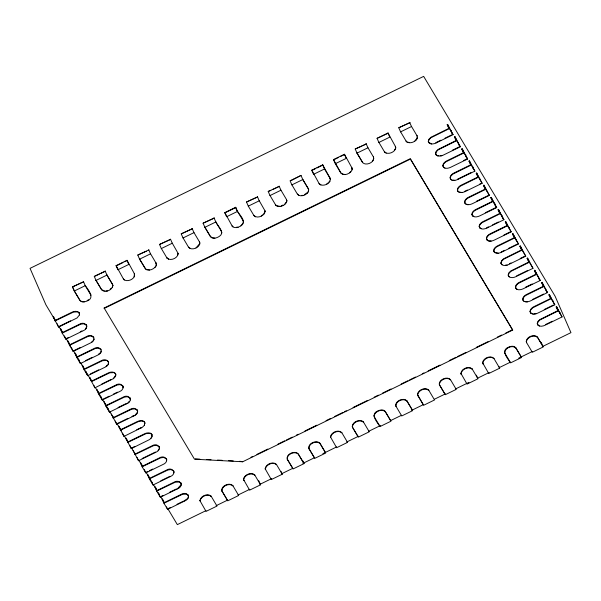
<?xml version="1.0" encoding="UTF-8"?>
<svg xmlns="http://www.w3.org/2000/svg" width="601" height="601" viewBox="0 0 601 601"><rect width="100%" height="100%" fill="white"/><g stroke="black" fill="none" stroke-linecap="round" stroke-linejoin="round"><path stroke-width="0.9" d="M79.144 312.685L79.482 314.932L77.018 317.974L58.605 327.087L53.166 316.855L53.602 316.637L55.232 320.401L71.85 312.295C74.359 310.657 80.226 310.747 79.482 314.932M60.851 328.762L60.408 328.972L62.203 333.097L65.855 339.204L82.915 330.888C90.405 327.943 85.319 320.356 79.099 324.42L62.481 332.526L61.174 329.513M85.237 285.55C88.204 289.772 95.206 297.818 87.303 300.921C85.087 301.912 81.789 302.701 80.008 300.53L74.314 291.004L72.518 286.88L83.599 281.794L72.518 286.88M68.153 340.977L67.718 341.188L69.506 345.312L73.157 351.42L90.218 343.103C97.708 340.158 92.622 332.571 86.409 336.635L69.784 344.734L68.476 341.729M75.726 353.854L77.033 356.859L93.651 348.753C99.871 344.696 104.957 352.284 97.467 355.229L80.406 363.545L76.755 357.437L74.96 353.313L75.403 353.103M112.334 287.556L112.77 285.129L112.928 285.498C112.387 290.088 105.175 293.25 101.712 289.945L96.017 280.419L94.222 276.295L105.303 271.209L101.096 273.26M82.66 365.243L82.224 365.461L84.02 369.585L87.671 375.693L104.724 367.369C112.282 364.334 107.196 356.866 100.915 360.9L84.298 369.006L82.991 365.994M115.798 375.655C116.541 371.471 110.667 371.38 108.165 373.018L91.547 381.124L89.91 377.368L89.474 377.578L94.92 387.81L113.326 378.698L115.302 376.714L115.64 375.294L113.326 378.698M134.203 276.888L134.354 273.583C136.202 278.759 127.066 282.891 123.581 279.285L116.091 265.634L127.021 260.301L134.511 273.951M97.212 389.583L96.776 389.794L98.572 393.918L102.223 400.026L119.276 391.709C126.773 388.764 121.687 381.177 115.467 385.233L98.849 393.339L97.865 391.086M104.461 401.701L104.026 401.919L105.821 406.043L109.472 412.151L126.526 403.827C134.015 400.882 128.937 393.294 122.717 397.359L106.099 405.465L105.115 403.203M111.275 414.044L116.722 424.276L133.783 415.96C141.273 413.015 136.187 405.427 129.966 409.484L113.349 417.59L112.372 415.336M156.388 265.251L156.05 263.005L156.388 265.251C154.773 269.09 148.597 271.862 145.277 268.7L139.582 259.174L137.787 255.049L148.868 249.956M144.36 425.298L144.796 422.879L144.36 425.298L142.377 427.281L123.971 436.394L118.525 426.169M126.27 438.167L127.9 441.93L144.518 433.824C146.854 432.374 152.631 432.059 151.993 436.093L151.662 437.513L149.687 439.496L131.273 448.609L125.827 438.377M152.151 436.454L151.813 434.207M177.483 255.335L178.084 253.276L178.242 253.645C177.693 258.235 170.481 261.397 167.018 258.092L161.308 248.446M133.076 450.502L138.523 460.734L155.576 452.418C163.074 449.473 157.988 441.885 151.768 445.942L135.15 454.048L134.496 452.545M140.777 462.432L140.341 462.65L142.136 466.774L145.788 472.882L162.841 464.558C170.331 461.613 165.252 454.025 159.032 458.09L142.414 466.196L141.43 463.934M148.026 474.557L147.591 474.767L149.379 478.892L153.037 484.999L170.091 476.683C177.58 473.738 172.502 466.151 166.282 470.207L149.664 478.313L148.68 476.06M183.012 237.861L188.722 247.514C192.207 251.12 201.343 246.988 199.494 241.812L199.938 243.059M155.328 486.772L154.893 486.983L156.688 491.107L160.339 497.215L177.393 488.898C184.95 485.856 179.864 478.396 173.584 482.423L156.966 490.529L155.659 487.524M162.578 498.89L162.142 499.108L163.938 503.232L167.589 509.34L184.642 501.016C192.2 497.981 187.114 490.521 180.833 494.548L164.216 502.654L162.909 499.641M203.093 223.196L214.174 218.103L203.093 223.196L204.888 227.321L210.583 236.847C212.814 239.356 216.818 238.011 219.23 236.441C225.578 232.527 217.509 226.051 215.812 221.867M199.908 500.625C200.449 496.035 207.668 492.873 211.131 496.178L216.984 506.065L206.053 511.398L199.908 500.625L200.065 500.994C200.606 496.396 207.826 493.241 211.289 496.539L211.131 496.178M224.797 212.611L232.286 226.261C234.953 229.056 239.634 227.155 242.068 224.909C246.846 219.042 236.411 213.34 235.727 207.277L224.797 212.611L226.585 216.736L237.523 211.402L243.217 220.928L243.059 220.567M222.054 491.287C220.221 486.104 229.327 481.987 232.827 485.593L238.68 495.487L227.749 500.813L221.897 490.927L227.448 500.205M232.827 485.593L232.985 485.954C229.522 482.656 222.31 485.811 221.769 490.408L221.611 490.04M263.779 214.317L265.056 210.861L265.214 211.221C264.673 215.819 257.461 218.974 253.998 215.676L248.296 206.143L246.508 202.019L257.581 196.933L246.508 202.019M243.473 479.38C244.021 474.782 251.233 471.627 254.696 474.925L260.549 484.819L249.618 490.153L243.473 479.38L243.916 480.62L243.758 480.259M243.63 479.741C244.179 475.151 251.391 471.988 254.854 475.293L254.696 474.925M269.984 195.445L275.694 205.091C279.195 208.697 288.307 204.573 286.467 199.397L286.624 199.757L280.915 190.111M265.176 468.795C265.717 464.197 272.929 461.042 276.392 464.34L282.252 474.234L271.314 479.568L265.176 468.795L265.334 469.156C265.875 464.565 273.087 461.403 276.55 464.708L276.392 464.34M302.784 179.444L308.336 188.729C310.184 193.905 301.048 198.037 297.563 194.423L291.853 184.777M302.558 460.328L303.993 463.634L293.055 468.96L287.361 459.434C285.513 454.258 294.648 450.126 298.134 453.74L303.685 463.025M287.361 459.434C286.226 454.386 294.828 450.6 298.291 454.101L303.993 463.634M311.769 170.188L319.259 183.838C322.752 187.452 331.887 183.32 330.039 178.144L322.707 164.854L311.769 170.188L313.564 174.313L324.495 168.979L330.197 178.512M319.837 443.155L325.689 453.049L314.759 458.383L309.057 448.849C307.209 443.673 316.344 439.549 319.837 443.155L325.389 452.44M309.057 448.849C307.922 443.801 316.532 440.015 319.995 443.523M352.118 169.79L351.78 167.544L351.938 167.904L344.448 154.254L333.51 159.588L335.305 163.712L341 173.238C344.328 176.401 350.503 173.629 352.118 169.79L352.066 168.423L352.224 168.783M330.482 436.942C331.023 432.344 338.235 429.189 341.699 432.487L347.558 442.381L336.62 447.715L330.482 436.942L330.64 437.303C331.181 432.712 338.393 429.55 341.856 432.855L341.699 432.487M372.485 161.301L373.657 158.844L373.476 156.959C375.325 162.135 366.189 166.267 362.704 162.653L357.002 153.127L355.214 149.003L366.294 143.909L363.77 145.141M352.629 427.604C350.789 422.42 359.901 418.304 363.402 421.91L369.254 431.796L358.324 437.13L352.464 427.236L358.016 436.521M363.402 421.91L363.56 422.27C360.097 418.972 352.885 422.127 352.336 426.725L352.178 426.357M378.855 142.339L384.565 151.985C388.066 155.591 397.178 151.475 395.345 146.291L395.503 146.659L388.013 133.001L377.075 138.335L378.87 142.46L389.801 137.126L388.013 133.001M385.113 411.317L390.966 421.211L380.035 426.545C377.127 422.255 369.795 414.104 377.819 410.934C380.035 409.935 383.333 409.153 385.113 411.317L390.665 420.602M385.271 411.685C381.808 408.38 374.596 411.535 374.047 416.132L373.89 415.772M400.559 131.754L406.268 141.408C409.769 145.014 418.874 140.889 417.041 135.706L417.199 136.074L411.49 126.428M406.809 400.732L412.669 410.626L401.731 415.96L395.879 406.066L396.036 406.434C394.203 401.25 403.309 397.126 406.809 400.732L412.361 410.017M406.967 401.1C403.504 397.794 396.292 400.957 395.751 405.547L395.593 405.187M428.288 141.363L428.881 139.304L430.857 137.321L448.834 128.419L447.197 124.655L447.632 124.445L453.079 134.677L436.025 142.993C433.644 144.255 428.956 144.856 428.288 141.363L428.731 142.61M428.445 141.723L429.039 139.665L431.015 137.682L449.428 128.569L453.079 134.677M435.53 153.48L436.131 151.422L438.106 149.439L456.076 140.536L454.446 136.78L454.882 136.562L460.328 146.794L443.268 155.118C440.894 156.38 436.206 156.974 435.53 153.48L435.98 154.727M435.695 153.848L436.288 151.79L438.264 149.799L456.677 140.687L460.328 146.794M417.455 394.519C418.003 389.929 425.215 386.766 428.678 390.072L434.531 399.958L423.6 405.292L417.455 394.519L417.905 395.766M417.62 394.887C418.161 390.289 425.373 387.134 428.836 390.432L428.678 390.072M443.283 166.943C441.833 164.336 444.62 161.902 446.761 160.858L463.386 152.752L461.748 148.995L462.184 148.778L467.631 159.01L450.577 167.333C448.338 168.37 444.567 169.212 443.125 166.582M467.631 159.01L463.98 152.902L445.566 162.015L443.591 164.005L442.997 166.064L442.839 165.696M450.532 179.068C449.082 176.454 451.869 174.027 454.01 172.983L470.628 164.877L468.998 161.113L469.434 160.903L474.88 171.135L457.819 179.451C455.581 180.488 451.809 181.329 450.374 178.7L451.186 179.767M474.88 171.135L471.229 165.027L452.816 174.14L450.84 176.123L450.247 178.181L450.089 177.821M457.789 191.208C456.347 188.601 459.134 186.167 461.275 185.123L477.893 177.025L476.255 173.261L476.698 173.05L482.145 183.282L465.084 191.599C462.845 192.636 459.074 193.477 457.631 190.848L458.45 191.907M482.145 183.282L478.486 177.175L460.081 186.287L458.105 188.271L457.504 190.329L457.346 189.969M439.601 385.181C437.768 379.997 446.881 375.88 450.374 379.486L456.234 389.38L445.296 394.707L439.444 384.82L444.995 394.098M450.374 379.486L450.532 379.847C447.069 376.549 439.857 379.704 439.316 384.302L439.158 383.934M465.039 203.333C463.589 200.726 466.384 198.292 468.525 197.248L485.142 189.142L483.505 185.386L483.948 185.168L489.387 195.4L472.333 203.716C470.095 204.753 466.323 205.602 464.881 202.965L465.7 204.032M489.387 195.4L485.736 189.292L467.33 198.405L465.354 200.396L464.753 202.454L464.596 202.086M472.348 215.549C470.899 212.934 473.686 210.508 475.827 209.464L492.444 201.358L490.814 197.601L491.25 197.383L496.696 207.615L479.636 215.932C477.397 216.969 473.626 217.817 472.183 215.181L473.002 216.247M496.696 207.615L493.038 201.508L474.632 210.62L472.656 212.604L472.055 214.67L471.898 214.302M460.899 373.334C461.44 368.736 468.652 365.581 472.116 368.879L477.975 378.773L467.045 384.107L460.899 373.334L461.343 374.581L461.185 374.213M461.057 373.694C461.598 369.104 468.818 365.941 472.281 369.247L472.116 368.879M479.59 227.666C478.141 225.059 480.935 222.625 483.076 221.589L499.694 213.483L498.056 209.719L498.499 209.509L503.938 219.741L486.885 228.057C484.646 229.094 480.875 229.935 479.433 227.306L480.252 228.365M503.938 219.741L500.287 213.633L481.882 222.746L479.906 224.729L479.305 226.787L479.147 226.427M486.848 239.799C485.398 237.185 488.185 234.758 490.326 233.714L506.943 225.608L505.313 221.844L505.749 221.634L511.196 231.866L494.135 240.182C491.896 241.219 488.125 242.068 486.69 239.431L487.501 240.498M511.196 231.866L507.544 225.758L489.131 234.871L487.156 236.854L486.562 238.913L486.397 238.552M494.097 251.917C492.647 249.31 495.434 246.876 497.575 245.832L514.193 237.726L512.563 233.969L512.999 233.759L518.445 243.991L501.384 252.307C499.146 253.344 495.374 254.185 493.932 251.556M518.445 243.991L514.787 237.883L496.381 246.996L494.405 248.979L493.804 251.038L493.646 250.677M482.595 362.749C483.144 358.151 490.356 354.996 493.819 358.294L499.671 368.188L488.741 373.522L482.595 362.749L483.046 363.996L482.888 363.628M482.761 363.109C483.302 358.519 490.514 355.364 493.977 358.662L493.819 358.294M500.956 262.885L501.55 260.826L503.525 258.843L521.495 249.941L519.865 246.185L520.301 245.974L525.747 256.199L508.686 264.523C506.312 265.785 501.625 266.378 500.956 262.885L501.399 264.132M501.114 263.253L501.707 261.195L503.683 259.211L522.096 250.091L525.747 256.199M508.198 275.01L508.799 272.952L510.775 270.968L528.745 262.066L527.115 258.302L527.55 258.092L532.997 268.324L515.936 276.64C513.562 277.91 508.874 278.503 508.198 275.01L508.649 276.257M508.356 275.371L508.957 273.312L510.933 271.329L529.346 262.216L532.997 268.324M515.688 347.633L521.54 357.527L510.61 362.854C507.695 358.572 500.37 350.421 508.393 347.243C510.61 346.251 513.908 345.462 515.688 347.633L521.24 356.919M515.846 347.994C512.383 344.696 505.163 347.851 504.622 352.449L504.464 352.081M515.906 288.397C514.456 285.791 517.251 283.356 519.392 282.32L536.009 274.214L534.372 270.45L534.815 270.24L540.254 280.472L523.201 288.788C520.962 289.825 517.191 290.666 515.748 288.037L516.567 289.104M540.254 280.472L536.603 274.364L518.197 283.477L516.221 285.46L515.62 287.518L515.463 287.158M523.155 300.523C521.706 297.916 524.493 295.482 526.641 294.437L543.259 286.331L541.621 282.575L542.057 282.357L547.503 292.589L530.45 300.913C528.211 301.942 524.44 302.791 522.998 300.162L523.817 301.221M547.503 292.589L543.852 286.482L525.447 295.594L523.463 297.585L522.87 299.644L522.712 299.275M537.384 337.048L543.236 346.942L532.306 352.276L526.453 342.382L526.611 342.743C524.778 337.559 533.883 333.442 537.384 337.048L542.936 346.334M537.542 337.409C534.079 334.111 526.867 337.266 526.326 341.864L526.168 341.503M530.458 312.738C529.015 310.131 531.802 307.697 533.943 306.653L550.561 298.547L548.923 294.79L549.367 294.573L554.806 304.805L537.752 313.121C535.514 314.158 531.742 315.007 530.3 312.37L531.119 313.437M554.806 304.805L551.155 298.697L532.749 307.81L530.773 309.8L530.172 311.859L530.014 311.491M537.264 323.616L537.857 321.558L539.841 319.567L557.811 310.672L556.173 306.908L556.609 306.698L562.055 316.93L545.002 325.246C542.62 326.508 537.933 327.109 537.264 323.616L537.707 324.856M537.422 323.977L538.015 321.918L539.998 319.935L558.404 310.822L562.055 316.93M101.126 351.022L100.795 352.449M196.009 247.897L199.675 243.698L199.832 244.066M308.516 190.615L308.185 192.035M177.393 488.898L181.059 484.699L181.217 485.06M240.933 225.856L242.751 223.504L242.909 223.873M284.341 204.686L286.159 202.334L286.316 202.695M135.135 415.163L136.953 412.812L137.111 413.18M328.882 182.126L329.724 181.081L329.881 181.449M110.201 289.179L111.335 288.232L111.493 288.593M98.662 354.064L99.796 353.118L99.954 353.486M304.857 194.814L304.692 194.446L307.186 192.703L307.344 193.071M184.642 501.016L184.484 500.656L186.971 498.913M87.145 300.553L88.497 299.764L88.655 300.124M170.459 239.108L172.254 243.232L161.323 248.566L159.528 244.442L170.609 239.356M181.232 233.857L192.305 228.771L181.232 233.857L183.02 237.981L193.958 232.647L192.162 228.53M279.134 186.107L280.93 190.232L269.999 195.565L268.204 191.441L279.285 186.348L272.553 189.631M308.493 189.09L302.799 179.564L291.861 184.898L290.073 180.773L301.003 175.439L291.057 180.608M398.779 127.75L409.859 122.664L398.779 127.75L400.574 131.874L411.505 126.541L409.709 122.424M95.206 276.129L99.413 274.079M116.233 265.875L122.965 262.592M124.64 261.773L127.164 260.541M146.344 251.188L137.787 255.049M169.767 239.761L159.528 244.442M224.939 212.852L235.036 207.931M270.871 190.449L268.204 191.441M311.919 170.436L315.277 168.791M316.96 167.972L322.85 165.102M334.502 159.423L338.701 157.372M340.384 156.545L344.591 154.495M362.087 145.96L355.214 149.003M388.156 133.249L377.075 138.335M74.314 291.004L85.244 285.67L90.946 295.196L90.789 294.836M96.017 280.419L106.948 275.085L112.642 284.619L106.933 274.965M139.582 259.174L150.513 253.84L148.717 249.715M204.888 227.321L215.819 221.987L221.521 231.513L221.363 231.152M248.296 206.143L259.234 200.817L257.438 196.692M335.305 163.712L346.236 158.379L344.448 154.254M357.002 153.127L367.94 147.793L366.144 143.669M54.954 320.979L73.487 312.077L77.657 311.874L79.302 313.046M450.848 130.763L451.283 130.552M70.52 320.836L58.883 326.508L62.729 332.939M440.849 140.198L435.868 142.632L436.025 142.993M445.003 138.17L451.651 134.932M104.138 308.012L410.273 158.694L512.691 330.069L242.691 461.763L194.491 459.202L104.138 308.012L104.304 308.373L410.43 159.062L512.691 330.069M62.203 333.097L80.737 324.194L83.659 323.789L86.552 325.171L86.394 324.803M458.097 142.888L458.533 142.67M66.133 338.633L68.627 337.416M80.264 331.737L81.924 330.933M452.252 150.295L458.901 147.05M69.506 345.312L88.039 336.41L90.961 336.004L93.854 337.386L93.696 337.018M465.835 154.885L465.399 155.103L466.384 157.357M463.709 160.482L467.037 158.859M74.269 350.443L80.083 347.603M76.755 357.437L95.289 348.535L98.211 348.129L101.103 349.504L100.945 349.143M473.085 167.01L472.649 167.221L473.633 169.482M85.673 360.532L92.321 357.295M470.959 172.607L457.661 179.09L457.819 179.451M84.02 369.585L102.553 360.675L106.723 360.48L108.368 361.652M479.914 179.368L480.349 179.158M467.42 190.021L464.926 191.231L465.084 191.599M479.883 183.936L481.544 183.132M90.443 373.897L98.752 369.84M91.269 381.703L109.803 372.8L113.972 372.605L115.617 373.769M487.156 191.494L487.599 191.276M101.847 383.994L110.982 379.531M476.33 201.327L487.959 195.656M98.572 393.918L117.105 385.016L120.027 384.61L122.92 385.985L122.762 385.624M494.465 203.709L494.901 203.491M103.334 399.041L109.149 396.209M113.304 394.181L117.458 392.152M485.292 212.731L496.095 207.465M105.821 406.043L124.354 397.133L127.277 396.728L130.169 398.11L130.011 397.742M501.715 215.827L502.151 215.616M118.059 407.516L126.368 403.466L126.526 403.827M488.388 226.885L486.727 227.696L486.885 228.057M492.542 224.857L498.364 222.017M113.071 418.168L131.604 409.266L134.526 408.86L137.419 410.235L137.261 409.874M508.964 227.952L509.4 227.741M117 423.697L127.803 418.431M131.957 416.403L133.617 415.591L133.783 415.96M503.954 234.961L510.595 231.716M143.849 421.293L144.668 422.36C143.226 419.723 139.455 420.572 137.216 421.609L120.598 429.715L119.291 426.702M120.32 430.286L138.854 421.384L141.776 420.978L144.007 421.662M516.65 239.867L516.214 240.077L512.563 233.969M136.712 429.738L140.867 427.717L141.025 428.077M504.555 250.324L501.226 251.939L501.384 252.307M508.709 248.296L517.018 244.239M127.622 442.501L146.156 433.599L150.325 433.404L151.97 434.576M131.551 448.038L134.879 446.415M509.363 263.749L511.023 262.945M520.165 258.483L524.32 256.454M134.872 454.626L153.405 445.724L156.328 445.318L159.22 446.693L159.062 446.333M142.129 458.533L155.419 452.05L155.576 452.418M516.612 275.874L527.415 270.608M142.136 466.774L160.67 457.864L163.592 457.459L166.485 458.841L166.327 458.473M538.023 276.558L538.466 276.347M146.066 472.303L147.726 471.492M149.386 470.681L152.714 469.058M525.537 287.21L532.185 283.965M149.379 478.892L167.912 469.99L170.842 469.584L173.734 470.959L173.576 470.598M545.716 288.465L545.272 288.683L546.91 292.439M160.79 480.777L169.933 476.315L170.091 476.683M532.787 299.328L543.589 294.062M156.688 491.107L175.222 482.205L179.391 482.01L181.036 483.174M552.582 300.898L553.018 300.68M160.617 496.636L163.111 495.419M169.76 492.181L176.409 488.936M544.243 309.515L553.386 305.06M250.97 457.286L252.653 456.459M256.875 454.401L267.843 449.052M277.97 444.116L284.716 440.818M286.407 440L292.311 437.115M296.533 435.056L298.216 434.238M304.97 430.947L316.78 425.185M326.065 420.655L330.28 418.596M334.502 416.538L342.938 412.429M344.628 411.602L346.311 410.776M353.065 407.486L367.406 400.491M374.16 397.201L378.375 395.142M382.597 393.084L391.033 388.967M401.16 384.031L407.906 380.741M409.597 379.915L415.501 377.037M422.248 373.739L423.938 372.92M428.16 370.862L439.97 365.1M449.248 360.57L456.001 357.279M457.692 356.461L466.128 352.344M476.255 347.401L488.065 341.646M497.343 337.116L501.565 335.058M505.787 332.999L512.533 329.709M163.938 503.232L182.471 494.322L186.641 494.127L188.286 495.299M559.824 313.016L560.267 312.805M168.693 508.356L170.361 507.544M177.01 504.299L183.651 501.061M545.67 324.48L552.319 321.235M206.008 510.64L177.348 524.62L167.717 508.514M216.12 505.711L227.073 500.37M238.034 495.021L249.836 489.267M259.948 484.331L271.75 478.576M281.861 473.648L292.815 468.299L287.203 459.074M302.934 463.371L314.729 457.616M322.865 453.672L336.643 446.926M346.754 441.99L358.557 436.236M368.668 431.308L380.471 425.553M390.582 420.617L401.543 415.276M411.655 410.34L423.457 404.586M434.41 399.244L445.371 393.895M455.483 388.967L468.968 382.386M477.397 378.277L489.199 372.522M499.311 367.587L510.264 362.245L504.75 352.967L504.908 353.328M518.693 358.136L532.178 351.555M542.297 346.627L570.95 332.646L555.121 296.248L423.652 76.38L30.05 268.354L45.879 304.752L55.51 320.859M440.135 155.674L441.795 155.704M301.717 195.37L303.377 195.4M105.866 290.892L107.526 290.922M505.554 265.079L507.214 265.109M333.51 159.588L340.842 172.87L342.487 174.042L345.32 174.545M459.434 192.38L459.277 192.019L462.109 192.523M277.339 206.256L277.181 205.895L280.006 206.398M204.873 227.201L210.425 236.478L212.07 237.65L214.903 238.161M494.751 252.615L494.593 252.255L498.409 253.231M146.922 269.872L146.764 269.503L149.589 270.007M195.257 458.886L199.893 459.134M206.383 459.48L211.019 459.72M217.502 460.065L222.137 460.313M228.628 460.659L233.263 460.907M239.746 461.252L242.691 461.763M428.573 142.242L431.623 143.985M409.003 142.422L407.756 142.212L407.914 142.572M438.715 155.742L437.468 155.531L437.626 155.899M530.961 313.076L533.35 314.113M96.002 280.299L101.554 289.584L104.446 290.959M451.028 179.399L452.177 180.232M384.565 151.985L384.407 151.625L386.21 153.157M472.844 215.879L473.828 216.352M480.094 228.004L481.078 228.478M487.343 240.13L488.493 240.963M319.259 183.838L319.101 183.478L320.904 185.01M516.409 288.735L517.551 289.569M297.563 194.423L297.405 194.063L299.208 195.595M537.549 324.495L539.352 326.027M253.998 215.676L253.84 215.308L255.643 216.841M188.722 247.514L188.564 247.146L190.209 248.318M167.018 258.092L166.86 257.731L168.663 259.264M72.668 287.12L74.299 290.884L79.85 300.169L81.653 301.702M435.823 154.367L436.634 155.426M501.242 263.771L502.053 264.831M508.491 275.889L509.302 276.956M139.567 259.054L145.938 269.398M447.197 124.655L449.48 128.471M454.446 136.78L456.73 140.596M461.748 148.995L463.574 152.045M468.998 161.113L470.365 163.404M476.255 173.261L477.63 175.552M483.505 185.386L486.247 189.961M490.814 197.601L494.007 202.943M498.056 209.719L499.882 212.777M505.313 221.844L507.139 224.902M519.865 246.185L522.149 250.001M527.115 258.302L529.391 262.126M534.372 270.45L536.655 274.266M541.621 282.575L543.905 286.392M548.923 294.79L551.665 299.366M556.173 306.908L558.915 311.491M367.925 147.673L373.634 157.319M356.994 153.007L362.704 162.653M417.748 395.398L423.292 404.683M259.219 200.696L265.214 211.221M379.727 425.936L374.175 416.651L374.333 417.011M193.943 232.534L199.652 242.18M308.899 448.489L314.451 457.774M172.239 243.112L178.242 253.645M150.498 253.72L156.207 263.366M66.102 338.573L70.7 346.266M73.33 350.653L77.95 358.384M78.145 358.707L79.107 360.322M80.549 362.734L84.508 369.277M85.365 370.787L86.326 372.402M86.582 372.823L91.63 381.259M95.476 387.705L99.518 394.376M99.811 394.955L101.261 397.366M102.223 398.981L108.481 409.446M109.442 411.061L113.777 418.311M116.669 423.142L121.267 430.744M124.377 436.025L128.223 442.471M131.596 448.106L135.45 454.551M138.823 460.186L142.677 466.631M146.043 472.273L150.573 479.846M150.859 480.327L152.399 482.896M153.27 484.353L157.124 490.792M158.086 492.407L159.528 494.818M160.497 496.434L164.343 502.872M556.609 306.698L558.404 310.822M549.367 294.573L551.155 298.697M542.057 282.357L543.852 286.482M538.684 278.06L539.66 280.321M534.815 270.24L536.603 274.364M527.55 258.092L529.346 262.216M520.301 245.974L522.096 250.091M512.999 233.759L514.787 237.883M505.749 221.634L507.544 225.758M502.038 216.578L503.022 218.832M498.499 209.509L500.287 213.633M494.788 204.46L495.772 206.714M491.25 197.383L493.038 201.508M483.948 185.168L485.736 189.292M476.698 173.05L478.486 177.175M536.272 313.707L534.62 313.684L534.777 314.045M469.434 160.903L471.229 165.027M462.184 148.778L463.98 152.902M527.468 301.837L525.89 301.537L526.048 301.897M458.751 144.39L459.727 146.644M454.882 136.562L456.677 140.687M451.178 131.514L452.485 134.526M447.632 124.445L449.428 128.569M541.298 342.57L541.952 344.072M491.16 241.106L489.582 240.813L489.74 241.174M467.931 204.708L466.526 204.137L466.684 204.505M454.844 180.375L453.267 180.082L453.424 180.443M444.928 168.115L443.786 167.281L443.944 167.641M417.379 137.96L417.222 137.591L416.891 139.011M416.05 140.048L415.892 139.687L414.915 140.995M406.93 142.106L406.111 141.04L406.268 141.408M498.958 366.542L499.671 368.188M395.789 147.538L395.631 147.17L395.683 148.537M395.195 149.596L395.03 149.228L394.346 150.633M476.36 375.159L477.667 378.164M350.781 171.878L350.623 171.518L349.647 172.833M330.482 179.391L330.039 178.144M322.707 164.854L324.495 168.979M327.906 183.433L327.748 183.072L326.553 184.229M308.779 189.976L308.336 188.729M301.003 175.439L302.799 179.564M286.917 200.636L286.76 200.276L286.812 201.643M282.988 205.474L282.831 205.114L281.351 205.7L281.508 206.06M276.355 205.79L275.536 204.723L275.694 205.091M262.637 215.263L262.479 214.903L261.285 216.06M243.503 221.814L243.345 221.446L243.397 222.813M235.727 207.277L237.523 211.402M238.101 227.238L236.441 227.208L236.599 227.576M232.94 226.96L232.129 225.901L232.286 226.261M221.807 232.392L221.649 232.031L221.701 233.398M214.031 217.862L215.819 221.987M280.967 471.372L282.252 474.234M258.753 480.695L260.549 484.819M155.899 266.303L155.742 265.942L155.058 267.347M127.021 260.301L128.817 264.425L117.879 269.751L116.091 265.634M124.234 279.983L123.423 278.917L123.581 279.285M105.152 270.961L106.948 275.085M188.571 496.178L188.128 494.931M188.466 497.185L188.308 496.817L187.97 498.237M181.322 484.06L180.878 482.813M174.02 471.845L173.862 471.477L173.914 472.844M166.77 459.72L166.612 459.359L166.665 460.727M159.505 447.58L159.348 447.212L159.4 448.579M158.912 449.638L158.754 449.27L158.071 450.675M151.662 437.513L151.505 437.152L150.821 438.55M83.456 281.546L85.244 285.67M137.704 411.114L137.546 410.753L137.599 412.121M130.455 398.989L130.297 398.628L130.349 399.996M123.205 386.871L123.047 386.503L123.1 387.87M129.012 402.084L128.854 401.723L127.878 403.038M84.328 301.845L82.743 301.544L82.9 301.912M115.903 374.656L115.46 373.409M108.653 362.531L108.21 361.284M108.548 363.537L108.39 363.169L108.06 364.589M107.218 365.626L107.061 365.265L106.076 366.572M94.034 339.264L93.876 338.904L93.546 340.324M166.507 506.861L167.589 509.34M86.837 326.05L86.679 325.682L86.732 327.049M92.704 341.36L92.546 341L91.57 342.307M158.904 493.917L160.339 497.215M86.243 328.108L86.086 327.748L85.402 329.145M151.955 482.528L153.037 484.999M144.353 469.576L145.788 472.882M137.088 457.436L138.523 460.734M129.839 445.311L131.273 448.609M122.536 433.096L123.971 436.394M115.287 420.978L116.722 424.276M107.677 408.026L109.472 412.151M100.788 396.728L102.223 400.026M93.846 385.339L94.92 387.81M85.875 371.568L87.671 375.693M78.618 359.421L80.406 363.545M71.369 347.295L73.157 351.42M64.42 335.906L65.855 339.204M57.17 323.789L58.605 327.087M112.485 284.25L112.928 285.498M144.51 421.992L144.954 423.239"/></g></svg>
